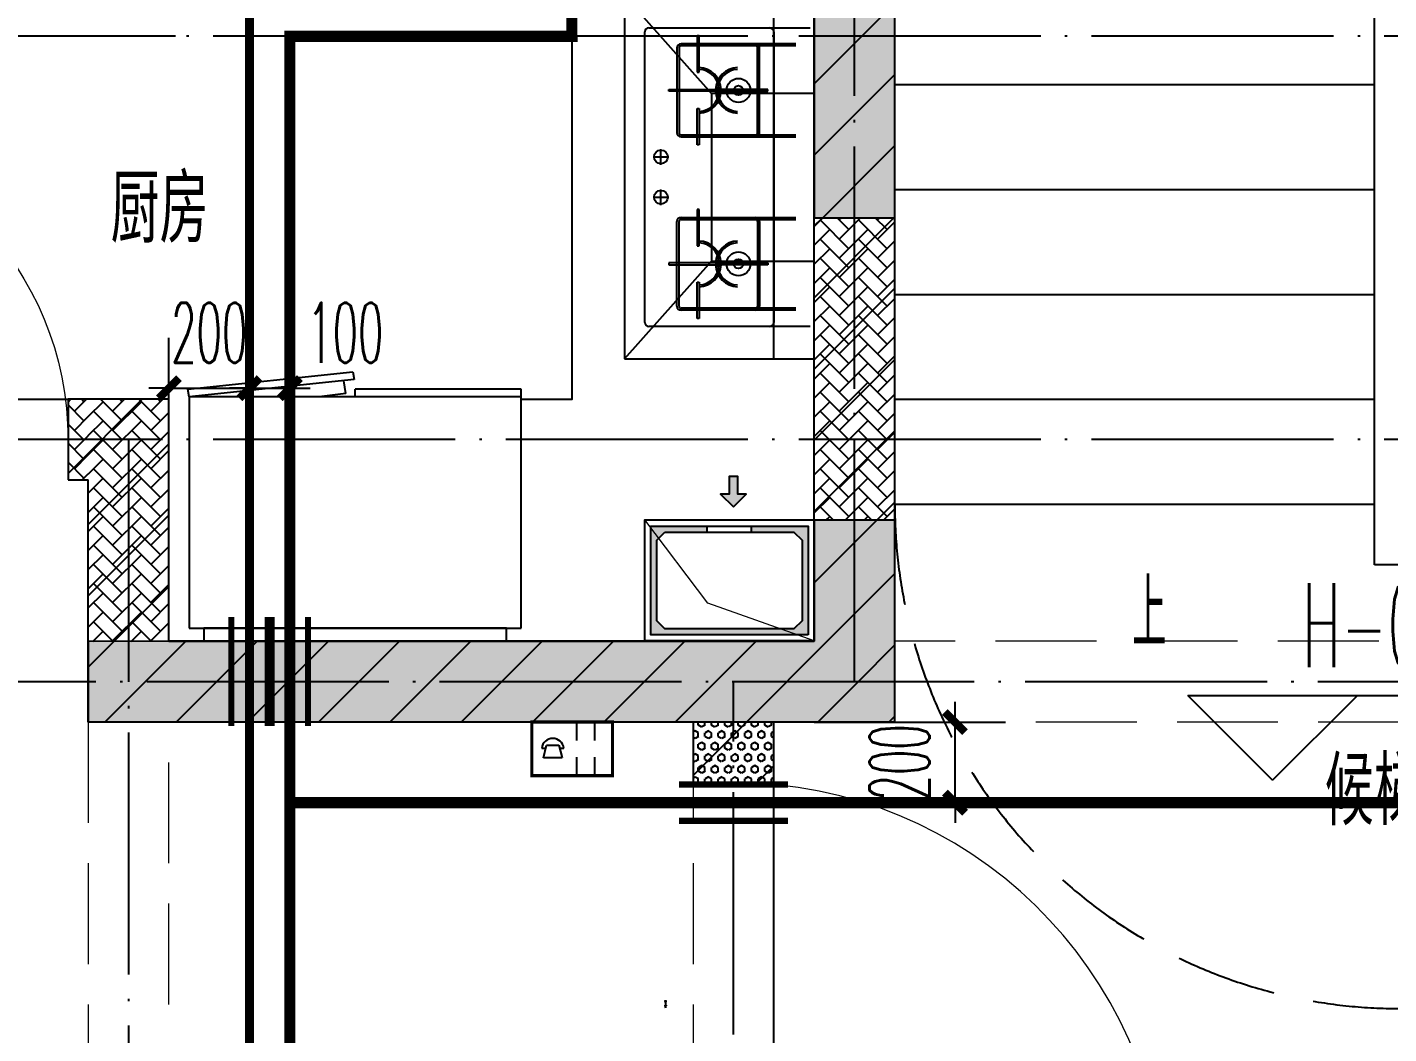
# Model space of a CAD drawing. Extents: x 27938 to 1507990, y 110129 to 923079.
# Drawn here: x 1210312 to 1213689, y 588451 to 590946 of the extents above; entities that cross this region are included whole.
import ezdxf
from ezdxf.enums import TextEntityAlignment as Align

# ---------------------------------------------------------------- set-up
doc = ezdxf.new("R2010")
doc.units = 0
doc.header["$LTSCALE"] = 1000
doc.header["$MEASUREMENT"] = 0
doc.linetypes.add('DASH', pattern=[0.35, 0.25, -0.1])
doc.linetypes.add('DOTE', pattern=[2.42, 2, -0.2, 0.02, -0.2])
for name, color, linetype in [('----建筑底图', 8, 'Continuous'), ('AH-FURNITURE', 1, 'Continuous'), ('COLUMN', 9, 'Continuous'), ('DIM_ELEV', 3, 'Continuous'), ('DIM_SYMB', 3, 'Continuous'), ('DOTE', 1, 'Continuous'), ('EQUIP-安防', 3, 'Continuous'), ('LVTRY', 6, 'Continuous'), ('PIPE-不分区热给水', 5, 'RJ'), ('PIPE-不分区给水', 3, 'J'), ('PUB_HATCH', 8, 'Continuous'), ('PUB_TEXT', 4, 'Continuous'), ('STAIR', 2, 'Continuous'), ('VALVE_不分区给水', 7, 'Continuous'), ('WALL', 9, 'Continuous'), ('WINDOW', 4, 'Continuous'), ('WINDOW_TEXT', 7, 'Continuous'), ('保温', 6, 'Continuous'), ('建筑-排气道', 9, 'Continuous')]:
    doc.layers.add(name, color=color, linetype=linetype)
doc.layers.add('S-L主梁线', color=4, linetype='DASH', plot=False)
doc.layers.add('平面-空调预留孔', color=173, linetype='Continuous', lineweight=15)
doc.layers.add('立面-洞口示意', color=152, linetype='Continuous', lineweight=13)
doc.styles.add('_TCH_DIM', font='SIMPLEX.shx', dxfattribs={"width": 0.7, "bigfont": 'GBCBIG.shx'})
doc.styles.add('_TCH_DIM_T3', font='SIMPLEX.shx', dxfattribs={"width": 0.494118, "bigfont": 'GBCBIG.shx'})
doc.styles.add('_TCH_WINDOW', font='SIMPLEX.shx', dxfattribs={"width": 0.7, "height": 3.5, "bigfont": 'GBCBIG.shx'})
doc.styles.add('_TEL_DIM', font='SIMPLEX', dxfattribs={"width": 0.8, "height": 3.5, "bigfont": 'HZTXT'})
doc.styles.add('DIM_FONT', font='SIMPLEX.shx', dxfattribs={"width": 0.56})
doc.styles.get("Standard").update_dxf_attribs({"font": 'gbenor.shx', "bigfont": 'gbcbig.shx'})
doc.linetypes.add('J', pattern='A,3,-0.2,["J",Standard,S=0.25,R=0,X=-0.1,Y=-0.115],-0.2', length=3.4)
doc.linetypes.add('RJ', pattern='A,3,-0.2,["RJ",Standard,S=0.25,R=0,X=-0.1,Y=-0.115],-0.35', length=3.55)
doc.dimstyles.new('_TWT_ARCH&&50', dxfattribs={"dimtxt": 148.75, "dimasz": 50, "dimexe": 125, "dimexo": 150, "dimgap": 63.125, "dimtad": 1, "dimdec": 0, "dimzin": 0, "dimdsep": 46, "dimtxsty": '_TCH_DIM_T3', "dimblk": 'ARCHTICK', "dimcen": 0.09, "dimclrt": 7, "dimazin": 2, "dimtfac": 1, "dimtdec": 0, "dimtix": 1, "dimtmove": 2, "dimatfit": 3, "dimfxl": 100, "dimtolj": 1, "dimtzin": 0, "dimarcsym": 0})
pattern_1 = [(45, (0, 0), (0, 47.4157523), [100.584, -33.528]), (135, (23.708, 23.708), (3e-15, 47.4157523), [100.584, -33.528])]
pattern_2 = [(45, (0, 89.76), (-88.3884, 88.3884), [])]

# ---------------------------------------------------------------- blocks, each defined once
blk = doc.blocks.new('rtyg7uyhg')
at = {"layer": 'LVTRY', "color": 0}
for p, q in [((194234.6, 45488.8), (193621, 45488.8)), ((193590.3, 45458.1), (193590.3, 45069.5)), ((194265.3, 45069.5), (194265.3, 45458.1)), ((193896.4, 45429.9), (193857.6, 45326.3)), ((193925.8, 45440.4), (193940.1, 45432.2)), ((193682.3, 45407), (193887.8, 45407)), ((193875.3, 45316), (193945.6, 45401.5)), ((194111.9, 45407), (194173.3, 45407)), ((193621, 45130.8), (193621, 45345.6)), ((194009.6, 45345.6), (194009.6, 45130.8)), ((194050.5, 45130.8), (194050.5, 45345.6)), ((194234.6, 45345.6), (194234.6, 45130.8)), ((193857.6, 45326.3), (193875.3, 45316)), ((193948.3, 45069.5), (193682.3, 45069.5)), ((194173.3, 45069.5), (194111.9, 45069.5)), ((193621, 45038.8), (194234.6, 45038.8))]:
    blk.add_line(p, q, dxfattribs=at)
for centre, radius in [((193866.4, 45437.7), 20.5), ((193989.2, 45437.7), 20.5), ((194071, 45437.7), 20.5), ((193815.3, 45238.2), 25.6), ((194137.5, 45238.2), 25.6)]:
    blk.add_circle(centre, radius, dxfattribs=at)
for centre, radius, start, end in [((193621, 45458.1), 30.7, 90, 180), ((194234.6, 45458.1), 30.7, 360, 90), ((193915.6, 45422.7), 20.5, 60, 159.4623), ((193929.8, 45414.5), 20.5, 320.5377, 60), ((193682.3, 45345.6), 61.4, 90, 180), ((193948.3, 45345.6), 61.4, 360, 90), ((194111.9, 45345.6), 61.4, 90, 180), ((194173.3, 45345.6), 61.4, 360, 90), ((193682.3, 45130.8), 61.4, 180, 270), ((193948.3, 45130.8), 61.4, 270, 360), ((194111.9, 45130.8), 61.4, 180, 270), ((194173.3, 45130.8), 61.4, 270, 360), ((193621, 45069.5), 30.7, 180, 270), ((194234.6, 45069.5), 30.7, 270, 360)]:
    blk.add_arc(centre, radius, start, end, dxfattribs=at)
at = {"layer": 'LVTRY', "color": 0, "style": 'DIM_FONT', "width": 0.8, "flags": 9}
for tag in ['YSIZE', 'XSIZE']:
    blk.add_attdef(tag, (193927.8, 45487.8), '', height=0.5, rotation=90, dxfattribs=at)
blk = doc.blocks.new('A$C60D053AF')
at = {"layer": 'AH-FURNITURE', "color": 0}
for p, q in [((232.5, -90), (128.3, -90)), ((192.5, -71), (327.6, -71)), ((192.5, -91), (327.6, -91)), ((341.7, -96.9), (370, -143.2)), ((355.9, -82.7), (384.2, -129)), ((232.5, -110), (128.3, -110)), ((245, -129.5), (245, -122.5)), ((265, -129.5), (265, -122.5)), ((255, -281), (255, -251)), ((393, -281), (393, -251)), ((255, -281), (393, -281))]:
    blk.add_line(p, q, dxfattribs=at)
for points in [[(170, -68, 1), (170, -94), (192.5, -94), (192.5, -68)], [(234, -251), (414, -251, 0.414214), (424, -241), (424, -111, 0.414214), (414, -101), (234, -101, 0.414214), (224, -111), (224, -241, 0.414214)], [(268, -122.5), (268, -107, 0.414214), (248, -87), (232.5, -87), (232.5, -113), (242, -113), (242, -122.5)], [(242, -152, 1), (268, -152), (268, -129.5), (242, -129.5)], [(383.8, -161.2, 1), (402.2, -142.8), (386.3, -126.9), (367.9, -145.3)]]:
    blk.add_lwpolyline(points, format="xyb", close=True, dxfattribs=at)
for centre, radius in [((100, -100), 30), ((255, -152), 15), ((255, -152), 10), ((393, -152), 15), ((393, -152), 10)]:
    blk.add_circle(centre, radius, dxfattribs=at)
for radius in [40, 20]:
    blk.add_arc((327.6, -111), radius, 45, 90, dxfattribs=at)
blk = doc.blocks.new('A-Kitchen-7')
at = {"layer": 'LVTRY', "color": 0}
for p, q in [((-518.7, 779.7), (-7.2, 834.3)), ((-3.6, 810.6), (-515, 756)), ((-29.1, 767), (-35.2, 806.4)), ((-7.2, 834.3), (-3.6, 810.6)), ((-515, 756), (-518.7, 779.7)), ((-485.6, 760.5), (-484.9, 756)), ((-29.1, 767), (-112.1, 756)), ((515, 780), (0, 780)), ((0, 756), (0, 780)), ((515, 756), (515, 780)), ((515, 756), (-515, 756)), ((-515, 756), (-515, 40)), ((515, 40), (515, 756)), ((-515, 40), (515, 40))]:
    blk.add_line(p, q, dxfattribs=at)
blk.add_lwpolyline([(-468.9, 40), (-468.9, 0), (468.9, 0), (468.9, 40)], close=True, dxfattribs=at)
blk = doc.blocks.new('*U41')
h = blk.add_hatch(color=0)
h.set_gradient(color1=(0, 0, 255), rotation=180, tint=1)
h.paths.add_polyline_path([(0, 0), (-6.35, -6.35), (-6.35, -2.159), (-15, -2.159), (-15, 2.159), (-6.35, 2.159), (-6.35, 6.35)])
at = {"color": 0, "linetype": 'Continuous'}
blk.add_lwpolyline([(0, 0), (-6.35, -6.35), (-6.35, -2.159), (-15, -2.159), (-15, 2.159), (-6.35, 2.159), (-6.35, 6.35)], close=True, dxfattribs=at)
blk = doc.blocks.new('sgrsefv')
at = {"layer": 'PUB_HATCH'}
blk.add_hatch(color=0, dxfattribs=at).paths.add_polyline_path([(1112933.3, 840916.3), (1112933.3, 840646.3), (1113073.3, 840646.3), (1113073.3, 840661.3), (1112968.3, 840661.3), (1112948.3, 840681.3), (1112948.3, 840881.3), (1112968.3, 840901.3), (1113288.3, 840901.3), (1113308.3, 840881.3), (1113308.3, 840681.3), (1113288.3, 840661.3), (1113183.3, 840661.3), (1113183.3, 840646.3), (1113323.3, 840646.3), (1113323.3, 840916.3)])
at = {"layer": 'LVTRY', "color": 0}
for p, q in [((1113073.3, 840661.3), (1113073.3, 840646.3)), ((1113183.3, 840661.3), (1113183.3, 840646.3))]:
    blk.add_line(p, q, dxfattribs=at)
for points in [[(1112918.3, 840931.3), (1113338.3, 840931.3), (1113338.3, 840631.3), (1112918.3, 840631.3)], [(1112933.3, 840916.3), (1113323.3, 840916.3), (1113323.3, 840646.3), (1112933.3, 840646.3)], [(1113288.3, 840661.3), (1112968.3, 840661.3), (1112948.3, 840681.3), (1112948.3, 840881.3), (1112968.3, 840901.3), (1113288.3, 840901.3), (1113308.3, 840881.3), (1113308.3, 840681.3), (1113288.3, 840661.3)]]:
    blk.add_lwpolyline(points, close=True, dxfattribs=at)
at = {"layer": '立面-洞口示意', "color": 0}
blk.add_lwpolyline([(1112918.3, 840931.3), (1113181.8, 840837.4), (1113338.3, 840631.3)], dxfattribs=at)
at = {"layer": '建筑-排气道', "color": 8, "xscale": -5, "yscale": 5, "zscale": 5, "rotation": 270}
blk.add_blockref('*U41', (1113118.4, 840599), dxfattribs=at)
blk = doc.blocks.new('FRSDFDGDGDRGDR')
at = {"layer": '平面-空调预留孔', "color": 0}
for p, q in [((699612.3, 775044), (699612.3, 775441.2)), ((699618.9, 775447.8), (699746.3, 775447.8)), ((699746.3, 775447.8), (699746.3, 775355.4)), ((699719.9, 775342.2), (699719.9, 775143)), ((699726.5, 775348.8), (699739.7, 775348.8)), ((699726.5, 775136.4), (699739.7, 775136.4)), ((699746.3, 775129.8), (699746.3, 775037.4)), ((699746.3, 775037.4), (699618.9, 775037.4))]:
    blk.add_line(p, q, dxfattribs=at)
blk.add_lwpolyline([(699766.1, 775166.7), (699792.5, 775153.5), (699792.5, 775057.2), (699766.1, 775044), (699766.1, 775017.6), (699618.9, 775017.6, -0.414214), (699592.5, 775044), (699592.5, 775441.2, -0.414214), (699618.9, 775467.6), (699766.1, 775467.6), (699766.1, 775441.2), (699792.5, 775428), (699792.5, 775331.6), (699766.1, 775318.4)], format="xyb", close=True, dxfattribs=at)
for centre, radius in [((699739.7, 775331.6), 10.6), ((699739.7, 775243.2), 15.8), ((699739.7, 775153.5), 10.6)]:
    blk.add_circle(centre, radius, dxfattribs=at)
for centre, start, end in [((699618.9, 775441.2), 90, 180), ((699739.7, 775355.4), 270, 360), ((699726.5, 775342.2), 90, 180), ((699726.5, 775143), 180, 270), ((699739.7, 775129.8), 0, 90), ((699618.9, 775044), 180, 270)]:
    blk.add_arc(centre, 6.6, start, end, dxfattribs=at)
blk = doc.blocks.new('GDGDRGDRGRD')
at = {"layer": 'LVTRY', "color": 0}
for p, q in [((430080.5, 371515.4), (429864.6, 371758.3)), ((430334.8, 371758.3), (429864.6, 371758.3)), ((429864.6, 371758.3), (429864.6, 370858.3)), ((430234.8, 370858.3), (430234.8, 371758.3)), ((429914.8, 370948.3), (429914.8, 371668.3)), ((429924.8, 371678.3), (430324.8, 371678.3)), ((430045.1, 371658.3), (430045.1, 371568.3)), ((430049.6, 371658.3), (430045.1, 371658.3)), ((430049.6, 371568.3), (430049.6, 371658.3)), ((430234.8, 371668.3), (430234.8, 370948.3)), ((429994.8, 371628.3), (429994.8, 371418.3)), ((429999.8, 371628.3), (429999.8, 371418.3)), ((430289.8, 371638.3), (430004.8, 371638.3)), ((430289.8, 371633.3), (430004.8, 371633.3)), ((430194.8, 371418.3), (430194.8, 371628.3)), ((430199.8, 371418.3), (430199.8, 371628.3)), ((430045.1, 371568.3), (430049.6, 371568.3)), ((429974.8, 371525.6), (430102.3, 371525.6)), ((429974.8, 371521.1), (429974.8, 371525.6)), ((430219.8, 371525.6), (430092.3, 371525.6)), ((430092.3, 371525.6), (430092.3, 371521.1)), ((430102.3, 371525.6), (430102.3, 371521.1)), ((430219.8, 371521.1), (430219.8, 371525.6)), ((430102.3, 371521.1), (429974.8, 371521.1)), ((430334.8, 371515.4), (430080.5, 371515.4)), ((430080.5, 371515.4), (430080.5, 371100.3)), ((430092.3, 371521.1), (430219.8, 371521.1)), ((430234.8, 371100.3), (430234.8, 371515.4)), ((430045.1, 371388.3), (430045.1, 371478.3)), ((430045.1, 371478.3), (430049.6, 371478.3)), ((430049.6, 371478.3), (430049.6, 371388.3)), ((430004.8, 371413.3), (430289.8, 371413.3)), ((430004.8, 371408.3), (430289.8, 371408.3)), ((430049.6, 371388.3), (430045.1, 371388.3)), ((429935.4, 371358.3), (429974.2, 371358.3)), ((429954.8, 371338.9), (429954.8, 371377.7)), ((429935.4, 371258.3), (429974.2, 371258.3)), ((429954.8, 371238.9), (429954.8, 371277.7)), ((430045.1, 371228.3), (430045.1, 371138.3)), ((430049.6, 371228.3), (430045.1, 371228.3)), ((430049.6, 371138.3), (430049.6, 371228.3)), ((429994.8, 370988.3), (429994.8, 371198.3)), ((429999.8, 370988.3), (429999.8, 371198.3)), ((430004.8, 371208.3), (430289.8, 371208.3)), ((430004.8, 371203.3), (430289.8, 371203.3)), ((430194.8, 371198.3), (430194.8, 370988.3)), ((430199.8, 371198.3), (430199.8, 370988.3)), ((430045.1, 371138.3), (430049.6, 371138.3)), ((429864.6, 370858.3), (430080.5, 371100.3)), ((430102.3, 371095.6), (429974.8, 371095.6)), ((429974.8, 371095.6), (429974.8, 371091.1)), ((429974.8, 371091.1), (430102.3, 371091.1)), ((430080.5, 371100.3), (430334.8, 371100.3)), ((430092.3, 371091.1), (430092.3, 371095.6)), ((430092.3, 371095.6), (430219.8, 371095.6)), ((430219.8, 371091.1), (430092.3, 371091.1)), ((430102.3, 371091.1), (430102.3, 371095.6)), ((430219.8, 371095.6), (430219.8, 371091.1)), ((430045.1, 370958.3), (430045.1, 371048.3)), ((430045.1, 371048.3), (430049.6, 371048.3)), ((430049.6, 371048.3), (430049.6, 370958.3)), ((430289.8, 370983.3), (430004.8, 370983.3)), ((430289.8, 370978.3), (430004.8, 370978.3)), ((430049.6, 370958.3), (430045.1, 370958.3)), ((430324.8, 370938.3), (429924.8, 370938.3)), ((429864.6, 370858.3), (430334.8, 370858.3))]:
    blk.add_line(p, q, dxfattribs=at)
blk.add_lwpolyline([(429608.8, 370758.3), (429734.8, 370758.3), (429734.8, 371758.3), (427634.8, 371758.3)], dxfattribs=at)
for centre, radius in [((430147.3, 371523.3), 29.7), ((430147.3, 371523.3), 11.7), ((429954.8, 371358.3), 17), ((429954.8, 371258.3), 17), ((430147.3, 371093.3), 29.7), ((430147.3, 371093.3), 11.7)]:
    blk.add_circle(centre, radius, dxfattribs=at)
for centre, radius, start, end in [((429924.8, 371668.3), 10, 90, 180), ((430224.8, 371668.3), 10, 0, 90), ((430004.8, 371628.3), 10, 90, 180), ((430004.8, 371628.3), 5, 90, 180), ((430189.8, 371628.3), 10, 0, 90), ((430189.8, 371628.3), 5, 0, 90), ((430047.3, 371523.3), 56.7, 2.2742, 87.7258), ((430047.3, 371523.3), 52.2, 2.4704, 87.5296), ((430147.3, 371523.3), 56.7, 92.2742, 177.7258), ((430147.3, 371523.3), 52.2, 92.4704, 177.5296), ((430047.3, 371523.3), 56.7, 272.2742, 357.7258), ((430047.3, 371523.3), 52.2, 272.4704, 357.5296), ((430147.3, 371523.3), 56.7, 182.2742, 267.7258), ((430147.3, 371523.3), 52.2, 182.4704, 267.5296), ((430004.8, 371418.3), 10, 180, 270), ((430004.8, 371418.3), 5, 180, 270), ((430189.8, 371418.3), 5, 270, 0), ((430189.8, 371418.3), 10, 270, 0), ((430004.8, 371198.3), 10, 90, 180), ((430004.8, 371198.3), 5, 90, 180), ((430189.8, 371198.3), 10, 0, 90), ((430189.8, 371198.3), 5, 0, 90), ((430047.3, 371093.3), 56.7, 2.2742, 87.7258), ((430147.3, 371093.3), 56.7, 92.2742, 177.7258), ((430047.3, 371093.3), 52.2, 2.4704, 87.5296), ((430147.3, 371093.3), 52.2, 92.4704, 177.5296), ((430047.3, 371093.3), 56.7, 272.2742, 357.7258), ((430047.3, 371093.3), 52.2, 272.4704, 357.5296), ((430147.3, 371093.3), 56.7, 182.2742, 267.7258), ((430147.3, 371093.3), 52.2, 182.4704, 267.5296), ((430004.8, 370988.3), 10, 180, 270), ((430004.8, 370988.3), 5, 180, 270), ((430189.8, 370988.3), 5, 270, 0), ((430189.8, 370988.3), 10, 270, 0), ((429924.8, 370948.3), 10, 180, 270), ((430224.8, 370948.3), 10, 270, 0)]:
    blk.add_arc(centre, radius, start, end, dxfattribs=at)
at = {"color": 8, "xscale": -1, "rotation": 270}
blk.add_blockref('FRSDFDGDGDRGDR', (-345582.7, -327434.2), dxfattribs=at)
at = {"color": 8}
for name, p, rotation in [('A$C60D053AF', (430134.8, 372358.3), 270), ('sgrsefv', (1543253.1, 1211089.9), 180)]:
    blk.add_blockref(name, p, dxfattribs=dict(at, rotation=rotation))
at = {"color": 8, "xscale": -1}
blk.add_blockref('rtyg7uyhg', (622599.6, 326769.5), dxfattribs=at)
at = {"layer": 'LVTRY', "color": 8, "extrusion": (0, 0, -1), "xscale": -0.7999999999883585, "yscale": 0.7999999999883585, "zscale": -0.7999999999883585}
blk.add_blockref('A-Kitchen-7', (-429196.8, 370158.6), dxfattribs=at)
blk = doc.blocks.new('GFDGFSDFGD')
at = {"layer": 'PUB_HATCH'}
for points in [[(431616.6, 374623.7), (431616.6, 373473.7), (431816.6, 373473.7), (431816.6, 375123.7), (431616.6, 375123.7), (431616.6, 374823.7), (431216.6, 374823.7), (431216.6, 374623.7)], [(429816.4, 372423.2), (429816.6, 372224), (431816.6, 372224), (431816.6, 372724), (431616.6, 372724), (431616.6, 372424), (430016.6, 372424)]]:
    blk.add_hatch(color=0, dxfattribs=at).paths.add_polyline_path(points)
at = {"layer": 'COLUMN', "color": 0}
for p, q in [((431816.6, 373473.7), (431816.6, 375123.7)), ((431616.6, 374623.7), (431616.6, 373473.7)), ((431616.6, 373473.7), (431816.6, 373473.7)), ((431816.6, 372724), (431616.6, 372724)), ((431616.6, 372724), (431616.6, 372424)), ((431816.6, 372224), (431816.6, 372724)), ((430016.6, 372424), (429816.4, 372423.2)), ((429816.4, 372423.2), (429816.6, 372224)), ((431616.6, 372424), (430016.6, 372424)), ((429816.6, 372224), (431816.6, 372224))]:
    blk.add_line(p, q, dxfattribs=at)
blk = doc.blocks.new('GDFGDGRD')
at = {"layer": '保温', "linetype": 'ByBlock', "ltscale": 10}
h = blk.add_hatch(dxfattribs=at)
h.set_pattern_fill('AR-HBONE', color=251, scale=55)
h.set_pattern_definition(pattern_1)
h.paths.add_polyline_path([(431616.6, 372723.9), (431816.6, 372723.9), (431816.7, 373473.7), (431616.7, 373473.7)])
h = blk.add_hatch(dxfattribs=at)
h.set_pattern_fill('AR-HBONE', color=251, scale=55)
h.set_pattern_definition(pattern_1)
h.paths.add_polyline_path([(429816.6, 372823.7), (429816.6, 373023.7), (429766.6, 373023.7), (429766.6, 372823.7)])
h = blk.add_hatch(dxfattribs=at)
h.set_pattern_fill('AR-HBONE', color=251, scale=55)
h.set_pattern_definition(pattern_1)
h.paths.add_polyline_path([(430017.8, 372423.6), (430016.6, 373023.7), (429816.6, 373023.7), (429817.8, 372423.6)])
at = {"layer": '保温', "linetype": 'Continuous', "ltscale": 10}
h = blk.add_hatch(dxfattribs=at)
h.set_pattern_fill('HEX', color=251, scale=10, angle=90, style=0)
h.set_pattern_definition([(90, (0, 0), (-16.49778, 1e-15), [9.525, -19.05]), (210, (0, 0), (8.24889, -14.2874966), [9.525, -19.05]), (150, (6e-16, 9.525), (-8.24889, -14.2874966), [9.525, -19.05])])
h.paths.add_polyline_path([(431316.6, 372073.7), (431516.6, 372073.7), (431516.7, 372223.7), (431316.7, 372223.7)])
blk = doc.blocks.new('$equip$00002628')
at = {"linetype": 'Continuous'}
for p, q in [((-0.625, 0.415), (0.625, 0.415)), ((-0.625, -0.415), (-0.625, 0.415)), ((0.071, 0.129), (0.071, 0.415)), ((0.35, 0.129), (0.35, 0.415)), ((0.625, 0.415), (0.625, -0.415)), ((-0.472, 0.01), (-0.409, 0.01)), ((-0.446, -0.138), (-0.395, 0.058)), ((-0.395, 0.058), (-0.395, 0.058)), ((-0.395, 0.058), (-0.206, 0.058)), ((-0.206, 0.058), (-0.155, -0.138)), ((-0.191, 0.01), (-0.129, 0.01)), ((-0.155, -0.138), (-0.446, -0.138)), ((0.071, -0.415), (0.071, -0.129)), ((0.35, -0.415), (0.35, -0.129)), ((0.625, -0.415), (-0.625, -0.415))]:
    blk.add_line(p, q, dxfattribs=at)
at = {"const_width": 0.05}
blk.add_lwpolyline([(-0.625, 0.415), (0.625, 0.415), (0.625, -0.415), (-0.625, -0.415), (-0.625, 0.415), (0.625, 0.415)], dxfattribs=at)
at = {"linetype": 'Continuous'}
blk.add_arc((-0.3, -0.011), 0.173, 6.9897, 173.0103, dxfattribs=at)
for p in [(0, 0.415), (-0.625, 0), (0.625, 0), (0, -0.415)]:
    blk.add_point(p)
at = {"color": 7, "style": '_TEL_DIM', "flags": 1}
blk.add_attdef('A', text='', height=0.000025, dxfattribs=at).set_placement((0, 0), align=Align.MIDDLE_CENTER)
blk = doc.blocks.new('GHFHFHTFHCSDCS')
at = {"layer": 'EQUIP-安防', "xscale": 160, "yscale": 160, "zscale": 160}
blk.add_blockref('$equip$00002628', (431016.6, 372157.3), dxfattribs=at)
blk = doc.blocks.new('$DorLib2D$00000001')
at = {"color": 0}
for p, q in [((0.45, 0.975), (0.5, 0.975)), ((0.45, 0), (0.45, 0.975)), ((0.5, 0), (0.5, 0.975)), ((0.5, 0), (0.45, 0))]:
    blk.add_line(p, q, dxfattribs=at)
at = {"color": 0, "lineweight": 13}
blk.add_arc((0.475, 0), 0.975, 91.4693, 180, dxfattribs=at)
blk = doc.blocks.new('A$C149A4CC3')
at = {"layer": 'PUB_HATCH'}
h = blk.add_hatch(dxfattribs=at)
h.set_pattern_fill('普通砖', color=256, scale=50, style=0)
h.set_pattern_definition(pattern_2)
h.paths.add_polyline_path([(-13933.3, -17210.1), (-13800, -17210.1), (-13800, -14810.1), (-13933.3, -14810.1), (-14000, -14910.1), (-14000, -17110.1)])
h = blk.add_hatch(dxfattribs=at)
h.set_pattern_fill('普通砖', color=256, scale=50, style=0)
h.set_pattern_definition(pattern_2)
h.paths.add_polyline_path([(-15600, -16510.1), (-15850, -16510.1), (-15850, -16710.1), (-15800, -16710.1)])
h = blk.add_hatch(dxfattribs=at)
h.set_pattern_fill('普通砖', color=256, scale=50, style=0)
h.set_pattern_definition(pattern_2)
h.paths.add_polyline_path([(-15800, -17310.1), (-15600, -17110.1), (-15600, -16510.1), (-15800, -16710.1)])
h = blk.add_hatch(dxfattribs=at)
h.set_pattern_fill('普通砖', color=256, scale=50, style=0)
h.set_pattern_definition(pattern_2)
h.paths.add_polyline_path([(-14200, -17243.4), (-14200, -17110.1), (-15600, -17110.1), (-15800, -17310.1), (-14300, -17310.1)])
h = blk.add_hatch(dxfattribs=at)
h.set_pattern_fill('普通砖', color=256, scale=50, style=0)
h.set_pattern_definition(pattern_2)
h.paths.add_polyline_path([(-13933.3, -17210.1), (-14000, -17110.1), (-14200, -17110.1), (-14200, -17243.4), (-14100, -17310.1), (-14000, -17310.1)])
h = blk.add_hatch(dxfattribs=at)
h.set_pattern_fill('普通砖', color=256, scale=50, style=0)
h.set_pattern_definition(pattern_2)
h.paths.add_polyline_path([(-13800, -17310.1), (-13800, -17210.1), (-13933.3, -17210.1), (-14000, -17310.1)])
h = blk.add_hatch(dxfattribs=at)
h.set_pattern_fill('普通砖', color=256, scale=50, style=0)
h.set_pattern_definition(pattern_2)
h.paths.add_polyline_path([(-14300, -17310.1), (-14300, -17460.1), (-14100, -17460.1), (-14100, -17310.1), (-14200, -17243.4)])
at = {"layer": 'DIM_ELEV', "color": 8}
for p, q in [((-12862.9, -17454), (-13072.9, -17244)), ((-13072.9, -17244), (-12142, -17244)), ((-12862.9, -17454), (-12652.9, -17244))]:
    blk.add_line(p, q, dxfattribs=at)
at = {"layer": 'DIM_SYMB', "color": 8}
blk.add_lwpolyline([(-13175, -16900.1, 0, 0, 0), (-13175, -13975.1, 0, 0, 0), (-11825, -13975.1, 0, 0, 0), (-11825, -15210.1, 0, 40, 0), (-11825, -15060.1, 0, 0, 0)], format="xyseb", dxfattribs=at)
at = {"layer": 'DOTE', "color": 169, "linetype": 'DOTE', "ltscale": 0.3}
for p, q in [((-13900, -17209.8), (-13900, -11458)), ((25039.9, -15610.1), (-25818.8, -15610.1)), ((25039.9, -16610.1), (-25818.8, -16610.1)), ((-15699.8, -16610.1), (-15700, -26899.5)), ((-25818.8, -17209.8), (25039.9, -17209.8)), ((-14200, -18810.1), (-14200, -17210.1))]:
    blk.add_line(p, q, dxfattribs=at)
at = {"layer": 'STAIR', "color": 8}
for p, q in [((-12610, -16920.1), (-12610, -14540.1)), ((-13800, -16770.1), (-13800, -14690.1)), ((-13800, -15730.1), (-12610, -15730.1)), ((-13800, -15990.1), (-12610, -15990.1)), ((-13800, -16250.1), (-12610, -16250.1)), ((-13800, -16510.1), (-12610, -16510.1)), ((-13800, -16770.1), (-12610, -16770.1)), ((-12390, -16920.1), (-12610, -16920.1))]:
    blk.add_line(p, q, dxfattribs=at)
at = {"layer": 'STAIR', "color": 8, "linetype": 'DASH'}
blk.add_lwpolyline([(-13800, -16770.1, 0.414214), (-12550, -18020.1), (-12450, -18020.1, 0.414214), (-11200, -16770.1)], format="xyb", dxfattribs=at)
at = {"layer": 'WALL', "color": 8}
for p, q in [((-13800, -17210.1), (-13800, -14810.1)), ((-14000, -17110.1), (-14000, -14910.1)), ((-15600, -16510.1), (-15850, -16510.1)), ((-15850, -16510.1), (-15850, -16710.1)), ((-15600, -17110.1), (-15600, -16510.1)), ((-15850, -16710.1), (-15800, -16710.1)), ((-15800, -17310.1), (-15800, -16710.1)), ((-14200, -17110.1), (-15600, -17110.1)), ((-14000, -17110.1), (-14200, -17110.1)), ((-13800, -17310.1), (-13800, -17210.1)), ((-14300, -17310.1), (-15800, -17310.1)), ((-14300, -17310.1), (-14300, -17460.1)), ((-14100, -17460.1), (-14100, -17310.1)), ((-14000, -17310.1), (-14100, -17310.1)), ((-14000, -17310.1), (-14000, -17310.1)), ((-14000, -17310.1), (-13800, -17310.1)), ((-14300, -17460.1), (-14100, -17460.1))]:
    blk.add_line(p, q, dxfattribs=at)
at = {"layer": 'WINDOW', "color": 8}
for p, q in [((-16650, -16510.1), (-15850, -16510.1)), ((-14100, -18560.1), (-14100, -17460.1))]:
    blk.add_line(p, q, dxfattribs=at)
at = {"color": 8}
for name, p in [('GFDGFSDFGD', (-445616.6, -389533.8)), ('GDGDRGDRGRD', (-444334.8, -387267.8)), ('GDFGDGRD', (-445616.6, -389533.8)), ('GHFHFHTFHCSDCS', (-445616.6, -389533.8))]:
    blk.add_blockref(name, p, dxfattribs=at)
at = {"layer": 'WINDOW', "color": 8}
ref = blk.add_blockref('$DorLib2D$00000001', (-16250, -16610.1), dxfattribs=dict(at, xscale=-800, yscale=800, zscale=-800, rotation=6.06372912622234e-10))
ref.add_attrib('A', 'M0822', (-16254.9, -16404), dxfattribs={"layer": 'WINDOW_TEXT', "color": 8, "ltscale": 0.5, "height": 4.25, "style": '_TCH_WINDOW', "width": 0.494118})
ref = blk.add_blockref('$DorLib2D$00000001', (-14200, -18010.1), dxfattribs=dict(at, xscale=-1100, yscale=-1100, zscale=-1100, rotation=90.00000000947153))
ref.add_attrib('A', 'YFDM1122', (-14365.7, -18017.5), dxfattribs={"layer": 'WINDOW_TEXT', "color": 8, "ltscale": 0.5, "height": 4.25, "rotation": 90, "style": '_TCH_WINDOW', "width": 0.494118})
at = {"layer": 'DIM_ELEV', "color": 8, "style": '_TCH_DIM', "width": 0.494118}
blk.add_text('H-0.015', height=208.25, dxfattribs=at).set_placement((-12790.2, -17173.9))
at = {"layer": 'DIM_SYMB', "color": 7, "style": '_TCH_DIM', "width": 0.7}
blk.add_text('上', height=168.8, dxfattribs=at).set_placement((-13211.5, -17125.1))
at = {"layer": 'PUB_TEXT', "color": 8}
for s, p in [('厨房', (-15744.5, -16122.4)), ('候梯厅', (-12733.7, -17565.7))]:
    blk.add_text(s, height=168.79, dxfattribs=at).set_placement(p)
blk = doc.blocks.new('$VALVE$00000533')
at = {"ltscale": 0.5, "const_width": 25}
for points in [[(-225, 75), (225, 75)], [(-225, -75), (225, -75)]]:
    blk.add_lwpolyline(points, dxfattribs=at)
blk = doc.blocks.new('A$C63B2058D')
at = {"layer": 'S-L主梁线', "color": 0, "linetype": 'DASH', "lineweight": 18}
for p, q in [((-350, 4700), (-350, 4000.3)), ((-150, 4000.3), (-150, 4700)), ((2450, 3700.3), (-150, 3700.3)), ((-2150, 3500.3), (-2150, 1500)), ((-1950, 1400), (-1950, 3500.3)), ((-650.1, 3500.3), (-650.1, 2100)), ((-450.1, 2100), (-450.1, 3500.3)), ((-150, 3500.3), (2450, 3500.3))]:
    blk.add_line(p, q, dxfattribs=at)
blk = doc.blocks.new('_ArchTick')
at = {"color": 0, "linetype": 'ByBlock', "const_width": 0.4}
blk.add_lwpolyline([(-0.5, -0.5), (0.5, 0.5)], dxfattribs=at)
blk = doc.blocks.new('*D622')
at = {"layer": 'Defpoints', "color": 0}
for p in [(1212275.6, 589224), (1212613, 589224), (1212275.6, 589024.2)]:
    blk.add_point(p, dxfattribs=at)
at = {"layer": 'DIM_SYMB', "color": 0, "lineweight": -2}
for p, q in [((1212613, 589224), (1212613, 589274)), ((1212425.6, 589224), (1212738, 589224)), ((1212613, 589024.2), (1212613, 589224)), ((1212425.6, 589024.2), (1212738, 589024.2)), ((1212613, 589024.2), (1212613, 588974.2))]:
    blk.add_line(p, q, dxfattribs=at)
at = {"layer": 'DIM_SYMB', "color": 0, "lineweight": -2, "xscale": 50, "yscale": 50, "zscale": 50}
for p, rotation in [((1212613, 589224), 270), ((1212613, 589024.2), 90)]:
    blk.add_blockref('_ArchTick', p, dxfattribs=dict(at, rotation=rotation))
at = {"layer": 'DIM_SYMB', "color": 7, "insert": (1212475.5, 589124.1), "char_height": 148.75, "attachment_point": 5, "rotation": 90, "style": '_TCH_DIM_T3'}
blk.add_mtext('\\A1;200', dxfattribs=at)
blk = doc.blocks.new('*D625')
at = {"layer": 'Defpoints', "color": 0}
for p in [(1210963.6, 590051.5), (1210863.6, 589664), (1210963.6, 589664)]:
    blk.add_point(p, dxfattribs=at)
at = {"layer": 'DIM_SYMB', "color": 0, "lineweight": -2}
for p, q in [((1210863.6, 589814), (1210863.6, 590176.5)), ((1210963.6, 589814), (1210963.6, 590176.5)), ((1210863.6, 590051.5), (1210813.6, 590051.5)), ((1210863.6, 590051.5), (1210963.6, 590051.5)), ((1210963.6, 590051.5), (1211013.6, 590051.5))]:
    blk.add_line(p, q, dxfattribs=at)
at = {"layer": 'DIM_SYMB', "color": 0, "lineweight": -2, "xscale": 50, "yscale": 50, "zscale": 50}
blk.add_blockref('_ArchTick', (1210863.6, 590051.5), dxfattribs=at)
at = {"layer": 'DIM_SYMB', "color": 0, "lineweight": -2, "xscale": 50, "yscale": 50, "zscale": 50, "rotation": 180}
blk.add_blockref('_ArchTick', (1210963.6, 590051.5), dxfattribs=at)
at = {"layer": 'DIM_SYMB', "color": 7, "insert": (1211101.1, 590189), "char_height": 148.75, "attachment_point": 5, "style": '_TCH_DIM_T3'}
blk.add_mtext('\\A1;100', dxfattribs=at)
blk = doc.blocks.new('*D626')
at = {"layer": 'Defpoints', "color": 0}
for p in [(1210863.6, 590051.5), (1210663.6, 589664), (1210863.6, 589664)]:
    blk.add_point(p, dxfattribs=at)
at = {"layer": 'DIM_SYMB', "color": 0, "lineweight": -2}
for p, q in [((1210663.6, 589814), (1210663.6, 590176.5)), ((1210863.6, 589814), (1210863.6, 590176.5)), ((1210663.6, 590051.5), (1210613.6, 590051.5)), ((1210663.6, 590051.5), (1210863.6, 590051.5)), ((1210863.6, 590051.5), (1210913.6, 590051.5))]:
    blk.add_line(p, q, dxfattribs=at)
at = {"layer": 'DIM_SYMB', "color": 0, "lineweight": -2, "xscale": 50, "yscale": 50, "zscale": 50}
blk.add_blockref('_ArchTick', (1210663.6, 590051.5), dxfattribs=at)
at = {"layer": 'DIM_SYMB', "color": 0, "lineweight": -2, "xscale": 50, "yscale": 50, "zscale": 50, "rotation": 180}
blk.add_blockref('_ArchTick', (1210863.6, 590051.5), dxfattribs=at)
at = {"layer": 'DIM_SYMB', "color": 7, "insert": (1210763.6, 590189), "char_height": 148.75, "attachment_point": 5, "style": '_TCH_DIM_T3'}
blk.add_mtext('\\A1;200', dxfattribs=at)
blk = doc.blocks.new('*D634')
at = {"layer": 'Defpoints', "color": 0}
for p in [(1210089.8, 591023.6), (1210830.4, 591023.6), (1210830.4, 590923.6)]:
    blk.add_point(p, dxfattribs=at)
at = {"layer": 'DIM_SYMB', "color": 0, "lineweight": -2}
for p, q in [((1210089.8, 591023.6), (1210089.8, 591073.6)), ((1210680.4, 591023.6), (1209964.8, 591023.6)), ((1210089.8, 590923.6), (1210089.8, 591023.6)), ((1210680.4, 590923.6), (1209964.8, 590923.6)), ((1210089.8, 590923.6), (1210089.8, 590873.6))]:
    blk.add_line(p, q, dxfattribs=at)
at = {"layer": 'DIM_SYMB', "color": 0, "lineweight": -2, "xscale": 50, "yscale": 50, "zscale": 50}
for p, rotation in [((1210089.8, 591023.6), 270), ((1210089.8, 590923.6), 90)]:
    blk.add_blockref('_ArchTick', p, dxfattribs=dict(at, rotation=rotation))
at = {"layer": 'DIM_SYMB', "color": 7, "insert": (1209952.3, 590786.1), "char_height": 148.75, "attachment_point": 5, "rotation": 90, "style": '_TCH_DIM_T3'}
blk.add_mtext('\\A1;100', dxfattribs=at)

msp = doc.modelspace()

# ---------------------------------------------------------------- block references
at = {"layer": '----建筑底图'}
msp.add_blockref('A$C149A4CC3', (1226263.6, 606534.1), dxfattribs=at)

# ---------------------------------------------------------------- next in the draw order: hatches: boundary and pattern name
at = {"layer": 'PIPE-不分区给水'}
for points in [[(1210963.6, 590923.6), (1210949.9, 590923.6), (1210949.9, 590937.3)], [(1210963.6, 590923.6), (1210963.6, 590937.3), (1210949.9, 590937.3)], [(1211663.1, 590923.6), (1211676.9, 590923.6), (1211676.9, 590909.8)], [(1211663.1, 590923.6), (1211663.1, 590909.8), (1211676.9, 590909.8)]]:
    msp.add_hatch(color=256, dxfattribs=at).paths.add_polyline_path(points)

# ---------------------------------------------------------------- next in the draw order: linework, layer by layer
at = {"layer": 'PIPE-不分区热给水', "ltscale": 0.25, "const_width": 22.5}
msp.add_lwpolyline([(1210863.6, 586824), (1210863.6, 591023.6)], dxfattribs=at)
at = {"layer": 'PIPE-不分区给水', "ltscale": 0.25, "const_width": 27.5}
for points in [[(1211663.1, 591624), (1211663.1, 590923.6)], [(1210963.6, 590923.6), (1210963.6, 589024.2)], [(1210963.6, 590923.6), (1211663.1, 590923.6)], [(1210963.6, 589024.2), (1214863.6, 589024.2)], [(1210963.6, 589024.2), (1210963.6, 586924)]]:
    msp.add_lwpolyline(points, dxfattribs=at)

# ---------------------------------------------------------------- next in the draw order: block references
at = {"layer": 'S-L主梁线', "color": 225, "linetype": 'ByBlock', "lineweight": 18}
msp.add_blockref('A$C63B2058D', (1212613.6, 585724), dxfattribs=at)
at = {"layer": 'VALVE_不分区给水', "xscale": -0.6, "yscale": -0.6, "zscale": 0.6}
for p, rotation in [((1210863.6, 589349, 2000), 90.00000000723932), ((1210963.6, 589349, 2000), 90.00000000723932), ((1212063.6, 589024.2, 2000), 7.239329136154993e-09)]:
    msp.add_blockref('$VALVE$00000533', p, dxfattribs=dict(at, rotation=rotation))

# ---------------------------------------------------------------- next in the draw order: dimensions: what is measured, and where the dimension line sits
at = {"layer": 'DIM_SYMB'}
for base, p1, p2, angle, picture, middle in [((1210089.8, 591023.6), (1210830.4, 590923.6), (1210830.4, 591023.6), 90, '*D634', (1209952.3, 590786.1)), ((1210963.6, 590051.5), (1210863.6, 589664), (1210963.6, 589664), 360, '*D625', (1211101.1, 590189))]:
    dim = msp.add_linear_dim(base=base, p1=p1, p2=p2, angle=angle, dimstyle='_TWT_ARCH&&50', dxfattribs=at)
    dim.commit()
    dim.dimension.update_dxf_attribs({"geometry": picture, "text_midpoint": middle, "dimtype": 129})
for p1, p2, distance, picture, middle in [((1210663.6, 589664), (1210863.6, 589664), 387.4, '*D626', (1210763.6, 590189)), ((1212275.6, 589024.2), (1212275.6, 589224), -337.5, '*D622', (1212475.5, 589124.1))]:
    dim = msp.add_aligned_dim(p1=p1, p2=p2, distance=distance, dimstyle='_TWT_ARCH&&50', dxfattribs=at)
    dim.commit()
    dim.dimension.update_dxf_attribs({"geometry": picture, "text_midpoint": middle})

doc.saveas('drawing.dxf')
